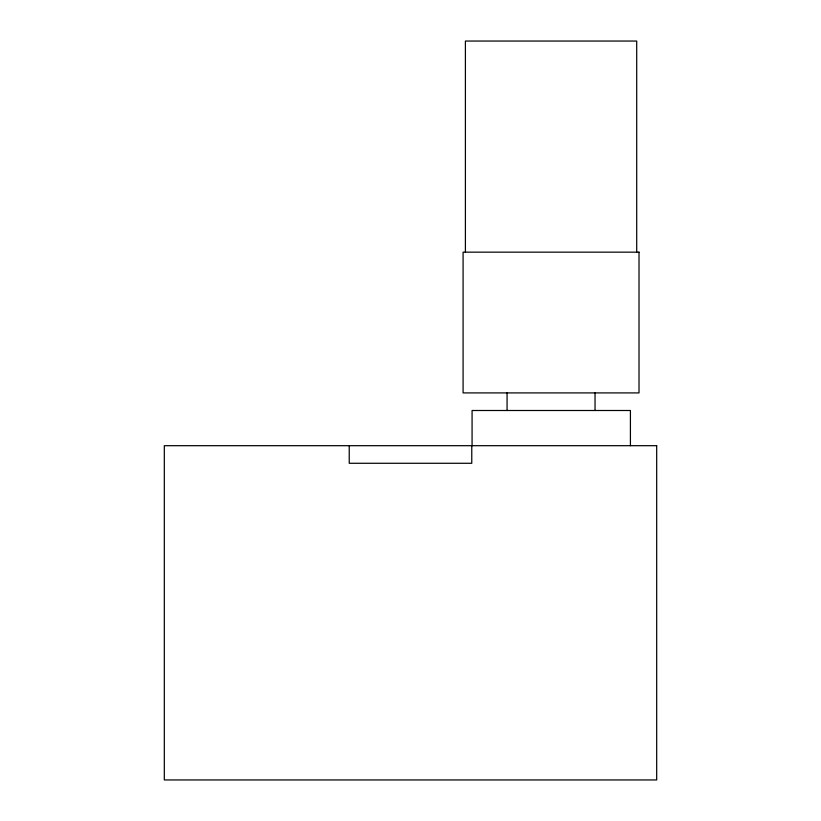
<?xml version="1.0" encoding="UTF-8"?>
<svg xmlns="http://www.w3.org/2000/svg" width="821" height="821" viewBox="0 0 821 821"><rect width="100%" height="100%" fill="white"/><g stroke="black" fill="none" stroke-linecap="round" stroke-linejoin="round"><path stroke-width="1.23" d="M636.706 252.16L636.706 41.05L465.404 41.05L465.404 252.16M630.415 445.69L630.415 410.5L472.075 410.5L472.075 445.69M595.04 392.592L595.04 410.5M507.07 392.592L507.07 410.5M471.767 445.69L471.767 463.28L349.233 463.28L349.233 445.69M639.015 252.16L463.085 252.16L463.085 392.91L639.015 392.91L639.015 252.16M656.687 445.69L164.313 445.69L164.313 779.95L656.687 779.95L656.687 445.69"/></g></svg>
